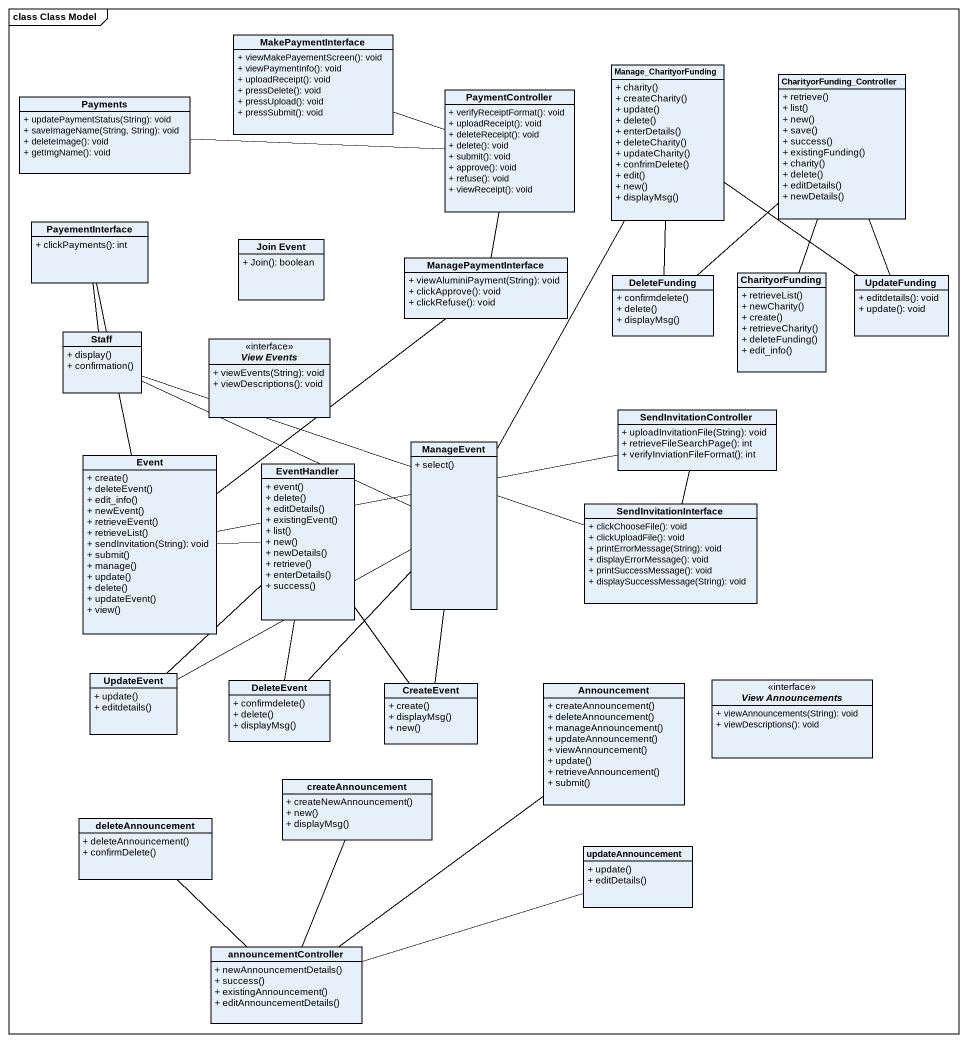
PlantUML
@startuml
mainframe class Class Model
hide circle
hide empty members
skinparam classAttributeIconSize 0
class MakePaymentInterface {
  + viewMakePayementScreen(): void
  + viewPaymentInfo(): void
  + uploadReceipt(): void
  + pressDelete(): void
  + pressUpload(): void
  + pressSubmit(): void
}
class Manage_CharityorFunding {
  + charity()
  + createCharity()
  + update()
  + delete()
  + enterDetails()
  + deleteCharity()
  + updateCharity()
  + confrimDelete()
  + edit()
  + new()
  + displayMsg()
}
class CharityorFunding_Controller {
  + retrieve()
  + list()
  + new()
  + save()
  + success()
  + existingFunding()
  + charity()
  + delete()
  + editDetails()
  + newDetails()
}
class Payments {
  + updatePaymentStatus(String): void
  + saveImageName(String, String): void
  + deleteImage(): void
  + getImgName(): void
}
class PaymentController {
  + verifyReceiptFormat(): void
  + uploadReceipt(): void
  + deleteReceipt(): void
  + delete(): void
  + submit(): void
  + approve(): void
  + refuse(): void
  + viewReceipt(): void
}
class PayementInterface {
  + clickPayments(): int
}
class "Join Event" as Join_Event {
  + Join(): boolean
}
class ManagePaymentInterface {
  + viewAluminiPayment(String): void
  + clickApprove(): void
  + clickRefuse(): void
}
class DeleteFunding {
  + confirmdelete()
  + delete()
  + displayMsg()
}
class CharityorFunding {
  + retrieveList()
  + newCharity()
  + create()
  + retrieveCharity()
  + deleteFunding()
  + edit_info()
}
class UpdateFunding {
  + editdetails(): void
  + update(): void
}
class Staff {
  + display()
  + confirmation()
}
interface "View Events" as View_Events {
  + viewEvents(String): void
  + viewDescriptions(): void
}
class SendInvitationController {
  + uploadInvitationFile(String): void
  + retrieveFileSearchPage(): int
  + verifyInviationFileFormat(): int
}
class Event {
  + create()
  + deleteEvent()
  + edit_info()
  + newEvent()
  + retrieveEvent()
  + retrieveList()
  + sendInvitation(String): void
  + submit()
  + manage()
  + update()
  + delete()
  + updateEvent()
  + view()
}
class EventHandler {
  + event()
  + delete()
  + editDetails()
  + existingEvent()
  + list()
  + new()
  + newDetails()
  + retrieve()
  + enterDetails()
  + success()
}
class ManageEvent {
  + select()
}
class SendInvitationInterface {
  + clickChooseFile(): void
  + clickUploadFile(): void
  + printErrorMessage(String): void
  + displayErrorMessage(): void
  + printSuccessMessage(): void
  + displaySuccessMessage(String): void
}
class UpdateEvent {
  + update()
  + editdetails()
}
class DeleteEvent {
  + confirmdelete()
  + delete()
  + displayMsg()
}
class CreateEvent {
  + create()
  + displayMsg()
  + new()
}
class Announcement {
  + createAnnouncement()
  + deleteAnnouncement()
  + manageAnnouncement()
  + updateAnnouncement()
  + viewAnnouncement()
  + update()
  + retrieveAnnouncement()
  + submit()
}
interface "View Announcements" as View_Announcements {
  + viewAnnouncements(String): void
  + viewDescriptions(): void
}
class createAnnouncement {
  + createNewAnnouncement()
  + new()
  + displayMsg()
}
class deleteAnnouncement {
  + deleteAnnouncement()
  + confirmDelete()
}
class updateAnnouncement {
  + update()
  + editDetails()
}
class announcementController {
  + newAnnouncementDetails()
  + success()
  + existingAnnouncement()
  + editAnnouncementDetails()
}
MakePaymentInterface -right- PaymentController
Manage_CharityorFunding -- DeleteFunding
Manage_CharityorFunding -- UpdateFunding
Manage_CharityorFunding -- ManageEvent
CharityorFunding_Controller -- CharityorFunding
Payments -right- PaymentController
PayementInterface -- Event
ManagePaymentInterface -up- PaymentController
ManagePaymentInterface -- Event
DeleteFunding -up- CharityorFunding_Controller
UpdateFunding -up- CharityorFunding_Controller
Staff -up- PayementInterface
Staff -right- ManageEvent
Staff -right- SendInvitationInterface
SendInvitationController -left- Event
EventHandler -left- Event
ManageEvent -left- UpdateEvent
ManageEvent -- DeleteEvent
ManageEvent -- CreateEvent
ManageEvent -- CreateEvent
SendInvitationInterface -up- SendInvitationController
UpdateEvent -up- EventHandler
DeleteEvent -up- EventHandler
CreateEvent -up- EventHandler
createAnnouncement -- announcementController
deleteAnnouncement -- announcementController
updateAnnouncement -left- announcementController
announcementController -up- Announcement
@enduml
